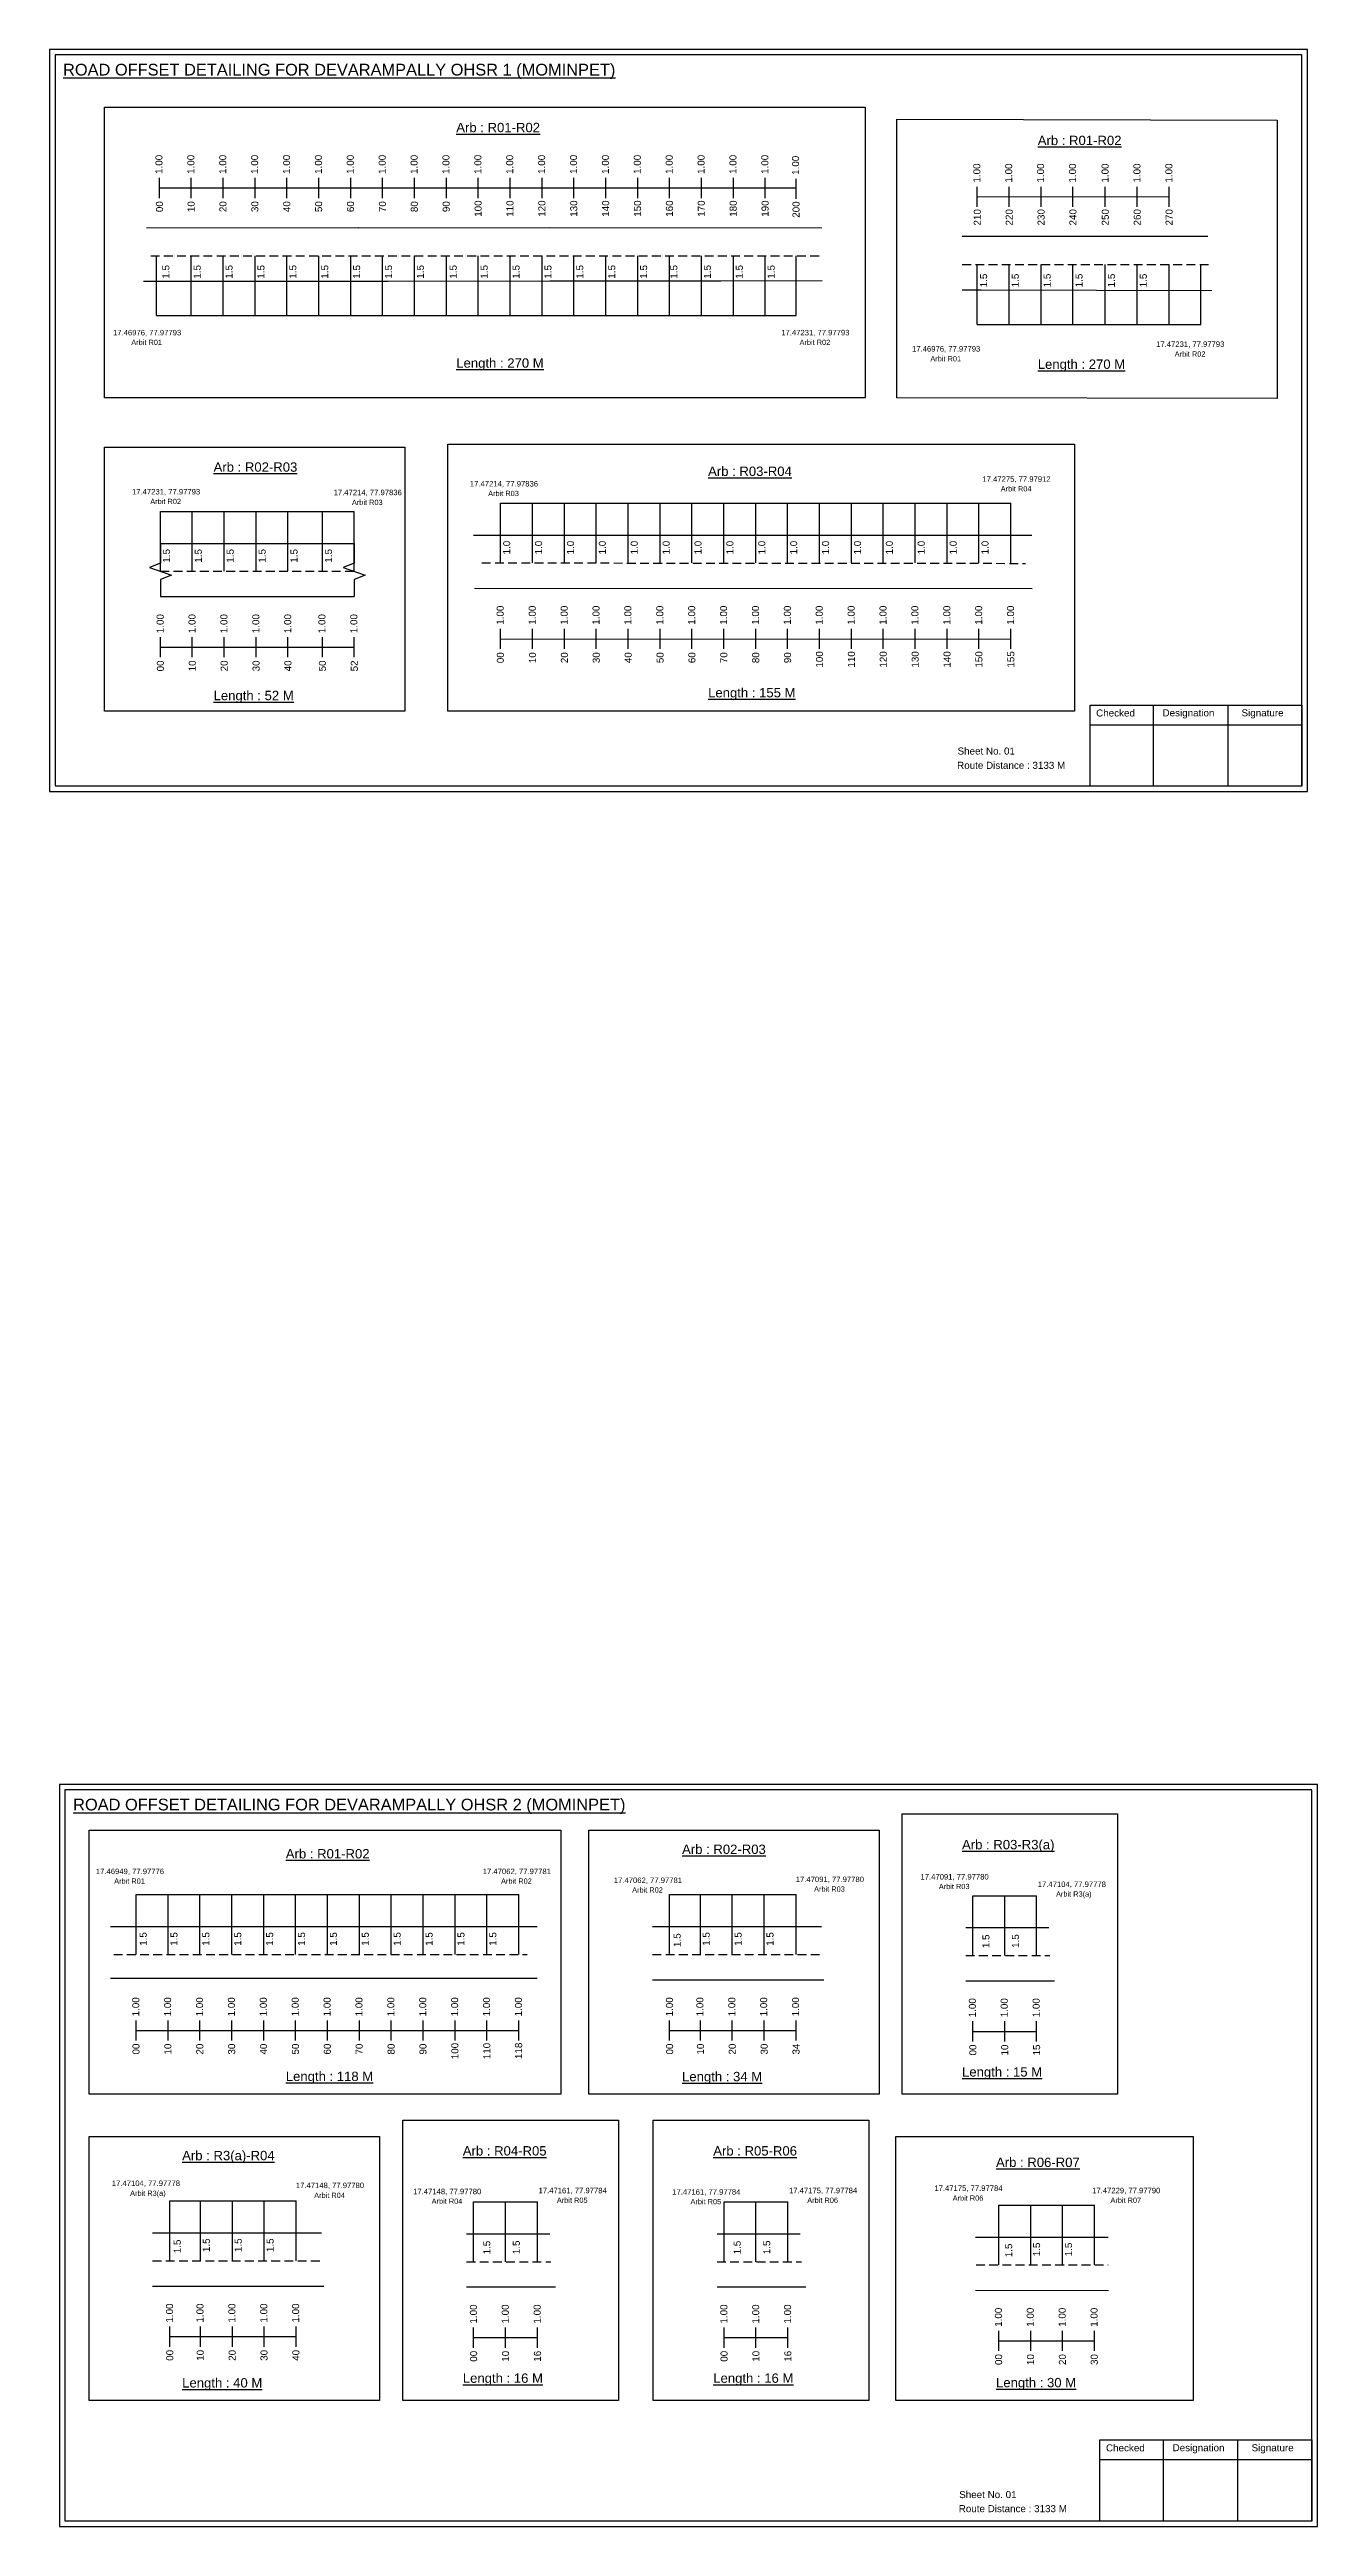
# Model space of a CAD drawing. Header units: inches. Extents: x 774 to 7852, y 198 to 1433.
# Drawn here: x 3809 to 4349, y 274 to 1331 of the extents above; entities that cross this region are included whole.
import ezdxf

# ---------------------------------------------------------------- set-up
doc = ezdxf.new("R2010")
doc.units = ezdxf.units.IN
doc.header["$MEASUREMENT"] = 0
doc.linetypes.add('DASHED2', pattern=[0.375, 0.25, -0.125])
doc.layers.add('PDF_Geometry', color=7, linetype='Continuous')
doc.layers.add('PDF_Text', color=5, linetype='Continuous')
doc.styles.add('PDF Arial', font='arial.ttf')
doc.styles.get("Standard").update_dxf_attribs({"font": 'arial.ttf'})

msp = doc.modelspace()

# ---------------------------------------------------------------- linework, layer by layer
at = {"color": 217, "true_color": 0x93278f}
for p, q in [((3855.6, 1267.2), (3855.6, 1275.8)), ((3855.6, 1271.5), (4127.1, 1271.5)), ((3869.2, 1267.2), (3869.2, 1275.8)), ((3882.8, 1267.2), (3882.8, 1275.8)), ((3896.4, 1267.2), (3896.4, 1275.8)), ((3910, 1267.2), (3910, 1275.8)), ((3923.6, 1267.2), (3923.6, 1275.8)), ((3937.2, 1267.2), (3937.2, 1275.8)), ((3950.8, 1267.2), (3950.8, 1275.8)), ((3964.4, 1267.2), (3964.4, 1275.8)), ((3978, 1267.2), (3978, 1275.8)), ((3991.6, 1267.2), (3991.6, 1275.8)), ((4005.2, 1267.2), (4005.2, 1275.8)), ((4018.8, 1267.2), (4018.8, 1275.8)), ((4032.4, 1267.2), (4032.4, 1275.8)), ((4046, 1267.2), (4046, 1275.8)), ((4059.6, 1267.2), (4059.6, 1275.8)), ((4073.2, 1267.2), (4073.2, 1275.8)), ((4086.8, 1267.2), (4086.8, 1275.8)), ((4100.4, 1267.2), (4100.4, 1275.8)), ((4114, 1267.2), (4114, 1275.8)), ((4127.1, 1266.8), (4127.1, 1275.4)), ((4204.4, 1263.5), (4204.4, 1272)), ((4218, 1263.5), (4218, 1272)), ((4231.6, 1263.5), (4231.6, 1272)), ((4245.2, 1263.5), (4245.2, 1272)), ((4259, 1263.5), (4259, 1272)), ((4272.6, 1263.5), (4272.6, 1272)), ((4286.2, 1263.5), (4286.2, 1272)), ((4204.4, 1267.7), (4286.2, 1267.8)), ((3856, 1071.2), (3856, 1079.8)), ((3869.6, 1071.2), (3869.6, 1079.8)), ((3883.2, 1071.2), (3883.2, 1079.8)), ((3896.8, 1071.2), (3896.8, 1079.8)), ((3910.4, 1071.2), (3910.4, 1079.8)), ((3925.1, 1071.2), (3925.1, 1079.8)), ((3938.7, 1071.2), (3938.7, 1079.8)), ((4001, 1074.8), (4001, 1083.3)), ((4001.1, 1079), (4218.7, 1079.1)), ((4014.7, 1074.8), (4014.7, 1083.3)), ((4028.3, 1074.8), (4028.3, 1083.3)), ((4041.9, 1074.8), (4041.9, 1083.3)), ((4055.5, 1074.8), (4055.5, 1083.3)), ((4069.1, 1074.8), (4069.1, 1083.3)), ((4082.7, 1074.8), (4082.7, 1083.3)), ((4096.3, 1074.8), (4096.3, 1083.3)), ((4109.9, 1074.8), (4109.9, 1083.3)), ((4123.5, 1074.8), (4123.5, 1083.3)), ((4137.1, 1074.8), (4137.1, 1083.3)), ((4150.7, 1074.8), (4150.7, 1083.3)), ((4164.3, 1074.8), (4164.3, 1083.3)), ((4177.9, 1074.8), (4177.9, 1083.3)), ((4191.5, 1074.8), (4191.5, 1083.3)), ((4205.1, 1074.8), (4205.1, 1083.3)), ((4218.7, 1074.8), (4218.7, 1083.3)), ((3856, 1075.5), (3938.7, 1075.5)), ((3845.7, 480.9), (3845.7, 489.5)), ((3859.3, 480.9), (3859.3, 489.5)), ((3872.9, 480.9), (3872.9, 489.5)), ((3886.5, 480.9), (3886.5, 489.5)), ((3900.1, 480.9), (3900.1, 489.5)), ((3913.7, 480.9), (3913.7, 489.5)), ((3927.3, 480.9), (3927.3, 489.5)), ((3940.9, 480.9), (3940.9, 489.5)), ((3954.5, 480.9), (3954.5, 489.5)), ((3968.1, 480.9), (3968.1, 489.5)), ((3981.7, 480.9), (3981.7, 489.5)), ((3995.3, 480.9), (3995.3, 489.5)), ((4008.9, 480.9), (4008.9, 489.5)), ((4073.2, 480.9), (4073.2, 489.5)), ((4086.3, 480.9), (4086.3, 489.5)), ((4099.9, 480.9), (4099.9, 489.5)), ((4113.5, 480.9), (4113.5, 489.5)), ((4127.1, 480.9), (4127.1, 489.5)), ((4202.5, 480.5), (4202.5, 489.1)), ((4216.1, 480.5), (4216.1, 489.1)), ((4229.7, 480.5), (4229.7, 489.1)), ((3845.7, 485.2), (4008.9, 485.2)), ((4073.2, 485.2), (4127.1, 485.2)), ((4202.5, 484.8), (4229.7, 484.8)), ((3860, 350.2), (3860, 358.8)), ((3860, 354.5), (3913.9, 354.5)), ((3873.1, 350.2), (3873.1, 358.8)), ((3886.7, 350.2), (3886.7, 358.8)), ((3900.3, 350.2), (3900.3, 358.8)), ((3913.9, 350.2), (3913.9, 358.8)), ((3989.6, 349.8), (3989.6, 358.4)), ((3989.6, 354.1), (4016.8, 354.1)), ((4003.2, 349.8), (4003.2, 358.4)), ((4016.8, 349.8), (4016.8, 358.4)), ((4096.4, 349.8), (4096.4, 358.4)), ((4096.4, 354.1), (4123.6, 354.1)), ((4110, 349.8), (4110, 358.4)), ((4123.6, 349.8), (4123.6, 358.4)), ((4213.6, 348.4), (4213.6, 357)), ((4213.6, 352.7), (4254.4, 352.7)), ((4227.2, 348.4), (4227.2, 357)), ((4240.8, 348.4), (4240.8, 357)), ((4254.4, 348.4), (4254.4, 357))]:
    msp.add_line(p, q, dxfattribs=at)
for p, q in [((3940.5, 1254.5), (3850.1, 1254.4)), ((3940.5, 1254.5), (4022.1, 1254.6)), ((4022.1, 1254.6), (4138.1, 1254.5)), ((4302.7, 1250.8), (4198, 1250.8)), ((3854.3, 1217.1), (3854.3, 1242.6)), ((3869.2, 1217.1), (3869.2, 1242.6)), ((3882.8, 1217.1), (3882.8, 1242.6)), ((3896.4, 1217.1), (3896.4, 1242.6)), ((3910, 1217.1), (3910, 1242.6)), ((3923.6, 1217.1), (3923.6, 1242.6)), ((3937.2, 1217.1), (3937.2, 1242.6)), ((3950.8, 1217.1), (3950.8, 1242.6)), ((3964.4, 1217.1), (3964.4, 1242.6)), ((3978, 1217.1), (3978, 1242.6)), ((3991.6, 1217.1), (3991.6, 1242.6)), ((4005.2, 1217.1), (4005.2, 1242.6)), ((4018.8, 1217.1), (4018.8, 1242.6)), ((4032.4, 1217.1), (4032.4, 1242.6)), ((4046, 1217.1), (4046, 1242.6)), ((4059.6, 1217.1), (4059.6, 1242.6)), ((4073.2, 1217.1), (4073.2, 1242.6)), ((4086.8, 1217.1), (4086.8, 1242.6)), ((4100.4, 1217.1), (4100.4, 1242.6)), ((4114, 1217.1), (4114, 1242.6)), ((4127.2, 1217.1), (4127.2, 1242.6)), ((4204.4, 1213.3), (4204.4, 1238.9)), ((4218, 1213.3), (4218, 1238.9)), ((4231.6, 1213.3), (4231.6, 1238.9)), ((4245.2, 1213.3), (4245.2, 1238.9)), ((4259, 1213.3), (4259, 1238.9)), ((4272.6, 1213.3), (4272.6, 1238.9)), ((4286.2, 1213.3), (4286.2, 1238.9)), ((4299.8, 1213.3), (4299.8, 1238.9)), ((3848.8, 1231.8), (3899, 1231.8)), ((3895.4, 1231.8), (3953.2, 1231.8)), ((3953.2, 1231.8), (4022.1, 1231.9)), ((4022.1, 1231.9), (4095.1, 1231.9)), ((4095.1, 1231.9), (4138.2, 1232)), ((4198, 1228.1), (4206.1, 1228.1)), ((4206.1, 1228.1), (4304.4, 1227.8)), ((3856, 1107.9), (3856, 1133.4)), ((3869.6, 1107.9), (3869.6, 1133.4)), ((3883.2, 1107.9), (3883.2, 1133.4)), ((3896.8, 1107.9), (3896.8, 1133.4)), ((3910.4, 1107.9), (3910.4, 1133.4)), ((3925.1, 1107.9), (3925.1, 1133.4)), ((3938.7, 1107.9), (3938.7, 1133.4)), ((4001.1, 1111.5), (4001.1, 1137)), ((4014.7, 1111.5), (4014.7, 1137)), ((4028.3, 1111.5), (4028.3, 1137)), ((4041.9, 1111.5), (4041.9, 1137)), ((4055.5, 1111.5), (4055.5, 1137)), ((4069.1, 1111.5), (4069.1, 1137)), ((4082.7, 1111.5), (4082.7, 1137)), ((4096.3, 1111.5), (4096.3, 1137)), ((4109.9, 1111.5), (4109.9, 1137)), ((4123.5, 1111.5), (4123.5, 1137)), ((4137.1, 1111.5), (4137.1, 1137)), ((4150.7, 1111.5), (4150.7, 1137)), ((4164.3, 1111.5), (4164.3, 1137)), ((4177.9, 1111.5), (4177.9, 1137)), ((4191.5, 1111.5), (4191.5, 1137)), ((4205.1, 1111.5), (4205.1, 1137)), ((4218.7, 1111.5), (4218.7, 1137)), ((3989.6, 1123.3), (4227.7, 1123.3)), ((3856, 1119.8), (3938.7, 1119.8)), ((3990, 1100.7), (4227.8, 1100.6)), ((3856, 1097.1), (3938.7, 1097.1)), ((3845.7, 517.6), (3845.7, 543.2)), ((3859.3, 517.6), (3859.3, 543.2)), ((3872.9, 517.6), (3872.9, 543.2)), ((3886.5, 517.6), (3886.5, 543.2)), ((3900.1, 517.6), (3900.1, 543.2)), ((3913.7, 517.6), (3913.7, 543.2)), ((3927.3, 517.6), (3927.3, 543.2)), ((3940.9, 517.6), (3940.9, 543.2)), ((3954.5, 517.6), (3954.5, 543.2)), ((3968.1, 517.6), (3968.1, 543.2)), ((3981.7, 517.6), (3981.7, 543.2)), ((3995.3, 517.6), (3995.3, 543.2)), ((4008.9, 517.6), (4008.9, 543.2)), ((4073.2, 517.6), (4073.2, 543.2)), ((4086.3, 517.6), (4086.3, 543.2)), ((4099.9, 517.6), (4099.9, 543.2)), ((4113.5, 517.6), (4113.5, 543.2)), ((4127.1, 517.6), (4127.1, 543.2)), ((4202.5, 517.2), (4202.5, 542.7)), ((4216.1, 517.2), (4216.1, 542.7)), ((4229.7, 517.2), (4229.7, 542.7)), ((3834.8, 529.5), (4016.7, 529.5)), ((4065.9, 529.5), (4137.9, 529.5)), ((4199.5, 529.1), (4234.9, 529.1)), ((4016.7, 507.3), (3834.8, 507.3)), ((4065.9, 506.8), (4138.9, 506.8)), ((4199.5, 506.4), (4237.3, 506.4)), ((3860, 386.9), (3860, 412.5)), ((3873.1, 386.9), (3873.1, 412.5)), ((3886.7, 386.9), (3886.7, 412.5)), ((3900.3, 386.9), (3900.3, 412.5)), ((3913.9, 386.9), (3913.9, 412.5)), ((3989.6, 386.5), (3989.6, 412)), ((4003.2, 386.5), (4003.2, 412)), ((4016.8, 386.5), (4016.8, 412)), ((4096.4, 386.5), (4096.4, 412)), ((4110, 386.5), (4110, 412)), ((4123.6, 386.5), (4123.6, 412)), ((4213.6, 385.1), (4213.6, 410.6)), ((4227.2, 385.1), (4227.2, 410.6)), ((4240.8, 385.1), (4240.8, 410.6)), ((4254.4, 385.1), (4254.4, 410.6)), ((3852.7, 398.8), (3924.7, 398.8)), ((3986.6, 398.4), (4022.1, 398.4)), ((4093.4, 398.4), (4128.9, 398.4)), ((4203.7, 397), (4260.2, 397)), ((3852.7, 376.1), (3925.7, 376.1)), ((3986.6, 375.7), (4024.5, 375.7)), ((4093.4, 375.7), (4131.3, 375.7)), ((4203.7, 374.3), (4260.4, 374.2))]:
    msp.add_line(p, q)
at = {"linetype": 'DASHED2', "ltscale": 15}
for p, q in [((3851.9, 1242.6), (4138.2, 1242.6)), ((4198, 1238.9), (4303.4, 1238.9)), ((3993.1, 1111.5), (4225, 1111.3)), ((3856, 1107.9), (3938.7, 1107.9)), ((3836.1, 517.6), (4012.5, 517.6)), ((4065.9, 517.6), (4138.4, 517.6)), ((4199.5, 517.2), (4235.4, 517.2)), ((3852.7, 386.9), (3925.2, 386.9)), ((3986.6, 386.5), (4022.6, 386.5)), ((4093.4, 386.5), (4129.4, 386.5)), ((4203.9, 385.1), (4260.2, 385.1))]:
    msp.add_line(p, q, dxfattribs=at)
at = {"color": 5}
for p, q in [((3854.3, 1217.1), (4127.2, 1217.1)), ((4204.4, 1213.3), (4299.8, 1213.3)), ((3856, 1133.4), (3938.7, 1133.4)), ((4001.1, 1137), (4218.7, 1137)), ((3845.7, 543.2), (4008.9, 543.2)), ((4073.2, 543.2), (4127.1, 543.2)), ((4202.5, 542.7), (4229.7, 542.7)), ((3860, 412.5), (3913.9, 412.5)), ((3989.6, 412), (4016.8, 412)), ((4096.4, 412), (4123.6, 412)), ((4213.6, 410.6), (4254.4, 410.6))]:
    msp.add_line(p, q, dxfattribs=at)
for points in [[(3832.2, 1306), (4156.6, 1306), (4156.6, 1182), (3832.2, 1182)], [(4170.1, 1300.8), (4332.3, 1300.5), (4332.3, 1181.7), (4170.1, 1182)], [(3832.2, 1160.9), (3960.3, 1160.9), (3960.3, 1048.2), (3832.2, 1048.2)], [(3978.6, 1162.2), (4245.8, 1162.2), (4245.8, 1048.2), (3978.6, 1048.2)], [(4172.3, 577.6), (4264.2, 577.6), (4264.2, 458), (4172.3, 458)], [(3825.6, 570.6), (4026.8, 570.6), (4026.8, 458), (3825.6, 458)], [(4038.8, 570.6), (4162.6, 570.6), (4162.6, 458), (4038.8, 458)], [(3959.4, 446.9), (4051.4, 446.9), (4051.4, 327.3), (3959.4, 327.3)], [(4066.2, 446.9), (4158.2, 446.9), (4158.2, 327.3), (4066.2, 327.3)], [(3825.6, 439.9), (3949.4, 439.9), (3949.4, 327.3), (3825.6, 327.3)], [(4169.7, 439.9), (4296.5, 439.9), (4296.5, 327.3), (4169.7, 327.3)]]:
    msp.add_lwpolyline(points, close=True)
at = {"linetype": 'Continuous'}
for points in [[(3856, 1119.8), (3856, 1111.4), (3851.3, 1109.6), (3860.8, 1106.2), (3856, 1104.4), (3856, 1097.1)], [(3938.7, 1119.8), (3938.7, 1111.4), (3933.9, 1109.6), (3943.4, 1106.2), (3938.7, 1104.4), (3938.7, 1097.1)]]:
    msp.add_lwpolyline(points, dxfattribs=at)
at = {"layer": 'PDF_Geometry'}
for points in [[(3808.7, 1330.6), (3808.7, 1013.9), (4345.2, 1013.9), (4345.2, 1330.6)], [(3811.1, 1328.3), (3811.1, 1016.3), (4342.8, 1016.3), (4342.8, 1328.3)], [(3813, 590.2), (3813, 273.5), (4349.5, 273.5), (4349.5, 590.2)], [(3815.3, 587.9), (3815.3, 275.9), (4347.1, 275.9), (4347.1, 587.9)]]:
    msp.add_lwpolyline(points, close=True, dxfattribs=at)
at = {"layer": 'PDF_Geometry', "color": 242, "true_color": 0xcc1f26}
for points in [[(4342.8, 1016.2), (4252.5, 1016.2), (4252.5, 1050.8), (4342.8, 1050.8)], [(4347.1, 275.8), (4256.7, 275.8), (4256.7, 310.4), (4347.1, 310.4)]]:
    msp.add_lwpolyline(points, close=True, dxfattribs=at)
for points in [[(4279.4, 1050.8), (4279.4, 1016.2)], [(4311.2, 1050.8), (4311.2, 1016.2)], [(4252.5, 1042.4), (4342.8, 1042.4)], [(4283.7, 310.4), (4283.7, 275.8)], [(4315.4, 310.4), (4315.4, 275.8)], [(4256.7, 302.1), (4347.1, 302.1)]]:
    msp.add_lwpolyline(points, dxfattribs=at)

# ---------------------------------------------------------------- texts
at = {"color": 242, "true_color": 0xcd2027}
for s, height, p in [('%%UROAD OFFSET DETAILING FOR DEVARAMPALLY OHSR 1 (MOMINPET)', 5, (3814.5, 1319.5)), ('%%UArb : R01-R02', 4, (3982.2, 1295.3)), ('%%UArb : R01-R02', 4, (4230.2, 1289.8)), ('%%ULength : 270 M', 4, (3982.2, 1194.8)), ('%%ULength : 270 M', 4, (4230.2, 1194.3)), ('%%UArb : R02-R03', 4, (3878.7, 1150.4)), ('%%UArb : R03-R04', 4, (4089.6, 1148.6)), ('%%ULength : 52 M', 4, (3878.7, 1052.9)), ('%%ULength : 155 M', 4, (4089.6, 1054.1)), ('%%UROAD OFFSET DETAILING FOR DEVARAMPALLY OHSR 2 (MOMINPET)', 5, (3818.8, 579.1)), ('%%UArb : R01-R02', 4, (3909.5, 558.6)), ('%%UArb : R02-R03', 4, (4078.5, 560.5)), ('%%UArb : R03-R3(a)', 4, (4197.9, 562.5)), ('%%ULength : 118 M', 4, (3909.5, 463.6)), ('%%ULength : 34 M', 4, (4078.5, 463.5)), ('%%ULength : 15 M', 4, (4197.9, 465.5)), ('%%UArb : R3(a)-R04', 4, (3865.3, 429.8)), ('%%UArb : R04-R05', 4, (3985, 431.8)), ('%%UArb : R05-R06', 4, (4091.8, 431.8)), ('%%UArb : R06-R07', 4, (4212.4, 426.9)), ('%%ULength : 16 M', 4, (3985, 334.8)), ('%%ULength : 16 M', 4, (4091.8, 334.8)), ('%%ULength : 40 M', 4, (3865.3, 332.8)), ('%%ULength : 30 M', 4, (4212.4, 332.9))]:
    msp.add_text(s, height=height, dxfattribs=at).set_placement(p)
at = {"color": 217, "true_color": 0x93278f}
for s, p in [('1.00', (3856.9, 1277.5)), ('1.00', (3870.5, 1277.5)), ('1.00', (3884.1, 1277.5)), ('1.00', (3897.7, 1277.5)), ('1.00', (3911.3, 1277.5)), ('1.00', (3924.9, 1277.5)), ('1.00', (3938.5, 1277.5)), ('1.00', (3952.1, 1277.5)), ('1.00', (3965.7, 1277.5)), ('1.00', (3979.3, 1277.5)), ('1.00', (3992.9, 1277.5)), ('1.00', (4006.5, 1277.5)), ('1.00', (4020.1, 1277.5)), ('1.00', (4033.7, 1277.5)), ('1.00', (4047.3, 1277.5)), ('1.00', (4060.9, 1277.5)), ('1.00', (4074.5, 1277.5)), ('1.00', (4088.1, 1277.5)), ('1.00', (4101.7, 1277.5)), ('1.00', (4115.3, 1277.5)), ('1.00', (4128.4, 1277.1)), ('1.00', (4205.7, 1273.8)), ('1.00', (4219.3, 1273.8)), ('1.00', (4232.9, 1273.8)), ('1.00', (4246.5, 1273.8)), ('1.00', (4260.4, 1273.8)), ('1.00', (4274, 1273.8)), ('1.00', (4287.6, 1273.8)), ('00', (3857.1, 1261.2)), ('10', (3870.6, 1261.2)), ('20', (3884.2, 1261.2)), ('30', (3897.8, 1261.2)), ('40', (3911.4, 1261.2)), ('50', (3925, 1261.2)), ('60', (3938.6, 1261.2)), ('70', (3952.2, 1261.2)), ('80', (3965.8, 1261.2)), ('90', (3979.4, 1261.2)), ('100', (3993, 1259.2)), ('110', (4006.6, 1259.2)), ('120', (4020.2, 1259.2)), ('130', (4033.8, 1259.2)), ('140', (4047.4, 1259.2)), ('150', (4061, 1259.2)), ('160', (4074.6, 1259.2)), ('170', (4088.2, 1259.2)), ('180', (4101.8, 1259.2)), ('190', (4115.4, 1259.2)), ('200', (4128.6, 1258.8)), ('210', (4205.9, 1255.5)), ('220', (4219.5, 1255.5)), ('230', (4233.1, 1255.5)), ('240', (4246.7, 1255.5)), ('250', (4260.5, 1255.5)), ('260', (4274.1, 1255.5)), ('270', (4287.7, 1255.5)), ('1.00', (3857.4, 1081.5)), ('1.00', (3871, 1081.5)), ('1.00', (3884.6, 1081.5)), ('1.00', (3898.2, 1081.5)), ('1.00', (3911.8, 1081.5)), ('1.00', (3926.4, 1081.5)), ('1.00', (3940, 1081.5)), ('1.00', (4002.4, 1085.1)), ('1.00', (4016.1, 1085.1)), ('1.00', (4029.7, 1085.1)), ('1.00', (4043.3, 1085.1)), ('1.00', (4056.9, 1085.1)), ('1.00', (4070.5, 1085.1)), ('1.00', (4084.1, 1085.1)), ('1.00', (4097.7, 1085.1)), ('1.00', (4111.3, 1085.1)), ('1.00', (4124.9, 1085.1)), ('1.00', (4138.5, 1085.1)), ('1.00', (4152.1, 1085.1)), ('1.00', (4165.7, 1085.1)), ('1.00', (4179.3, 1085.1)), ('1.00', (4192.9, 1085.1)), ('1.00', (4206.5, 1085.1)), ('1.00', (4220.1, 1085.1)), ('00', (3857.5, 1065.2)), ('10', (3871.1, 1065.2)), ('20', (3884.7, 1065.2)), ('30', (3898.3, 1065.2)), ('40', (3911.9, 1065.2)), ('50', (3926.6, 1065.2)), ('52', (3940.2, 1065.2)), ('00', (4002.5, 1068.7)), ('10', (4016.2, 1068.7)), ('20', (4029.8, 1068.7)), ('30', (4043.4, 1068.7)), ('40', (4057, 1068.7)), ('50', (4070.6, 1068.7)), ('60', (4084.2, 1068.7)), ('70', (4097.8, 1068.7)), ('80', (4111.4, 1068.7)), ('90', (4125, 1068.7)), ('100', (4138.6, 1066.8)), ('110', (4152.2, 1066.8)), ('120', (4165.8, 1066.8)), ('130', (4179.4, 1066.8)), ('140', (4193, 1066.8)), ('150', (4206.6, 1066.8)), ('155', (4220.2, 1066.8)), ('1.00', (3847, 491.2)), ('1.00', (3860.6, 491.2)), ('1.00', (3874.2, 491.2)), ('1.00', (3887.8, 491.2)), ('1.00', (3901.4, 491.2)), ('1.00', (3915, 491.2)), ('1.00', (3928.6, 491.2)), ('1.00', (3942.2, 491.2)), ('1.00', (3955.8, 491.2)), ('1.00', (3969.4, 491.2)), ('1.00', (3983, 491.2)), ('1.00', (3996.6, 491.2)), ('1.00', (4010.2, 491.2)), ('1.00', (4074.6, 491.2)), ('1.00', (4087.6, 491.2)), ('1.00', (4101.2, 491.2)), ('1.00', (4114.8, 491.2)), ('1.00', (4128.4, 491.2)), ('1.00', (4203.8, 490.8)), ('1.00', (4217.4, 490.8)), ('1.00', (4231, 490.8)), ('00', (3847.1, 474.9)), ('10', (3860.7, 474.9)), ('20', (3874.3, 474.9)), ('30', (3887.9, 474.9)), ('40', (3901.5, 474.9)), ('50', (3915.1, 474.9)), ('60', (3928.7, 474.9)), ('70', (3942.3, 474.9)), ('80', (3955.9, 474.9)), ('90', (3969.5, 474.9)), ('100', (3983.1, 472.9)), ('110', (3996.7, 472.9)), ('118', (4010.3, 473)), ('00', (4074.7, 474.9)), ('10', (4087.8, 474.9)), ('20', (4101.4, 474.9)), ('30', (4115, 474.9)), ('34', (4128.6, 474.9)), ('00', (4204, 474.5)), ('10', (4217.6, 474.5)), ('15', (4231.2, 474.5)), ('1.00', (3861.4, 360.5)), ('1.00', (3874.4, 360.5)), ('1.00', (3888, 360.5)), ('1.00', (3901.6, 360.5)), ('1.00', (3915.2, 360.5)), ('1.00', (3991, 360.1)), ('1.00', (4004.6, 360.1)), ('1.00', (4018.2, 360.1)), ('1.00', (4097.8, 360.1)), ('1.00', (4111.4, 360.1)), ('1.00', (4125, 360.1)), ('1.00', (4214.9, 358.7)), ('1.00', (4228.5, 358.7)), ('1.00', (4242.1, 358.7)), ('1.00', (4255.7, 358.7)), ('00', (3861.5, 344.2)), ('10', (3874.5, 344.2)), ('20', (3888.1, 344.2)), ('30', (3901.7, 344.2)), ('40', (3915.3, 344.2)), ('00', (3991.1, 343.8)), ('10', (4004.7, 343.8)), ('16', (4018.3, 343.8)), ('00', (4097.9, 343.8)), ('10', (4111.5, 343.8)), ('16', (4125.1, 343.8)), ('00', (4215, 342.4)), ('10', (4228.6, 342.4)), ('20', (4242.2, 342.4)), ('30', (4255.8, 342.4))]:
    msp.add_text(s, height=3, rotation=90, dxfattribs=at).set_placement(p)
for s, p in [('1.5', (3859.8, 1232.8)), ('1.5', (3873.2, 1232.8)), ('1.5', (3886.8, 1232.8)), ('1.5', (3900.4, 1232.8)), ('1.5', (3914, 1232.8)), ('1.5', (3927.6, 1232.8)), ('1.5', (3941.2, 1232.8)), ('1.5', (3954.8, 1232.8)), ('1.5', (3968.4, 1232.8)), ('1.5', (3982.4, 1232.8)), ('1.5', (3995.6, 1232.8)), ('1.5', (4009.2, 1232.8)), ('1.5', (4022.8, 1232.8)), ('1.5', (4036.4, 1232.8)), ('1.5', (4050, 1232.8)), ('1.5', (4063.6, 1232.8)), ('1.5', (4076.5, 1232.8)), ('1.5', (4090.8, 1232.8)), ('1.5', (4104.4, 1232.8)), ('1.5', (4118, 1232.8)), ('1.5', (4208.6, 1229.1)), ('1.5', (4222.1, 1229.1)), ('1.5', (4235.7, 1229.1)), ('1.5', (4249.3, 1229.1)), ('1.5', (4263.1, 1229.1)), ('1.5', (4276.7, 1229.1)), ('1.0', (4005.2, 1115.1)), ('1.0', (4018.8, 1115.1)), ('1.0', (4032.4, 1115.1)), ('1.0', (4046, 1115.1)), ('1.0', (4059.6, 1115.1)), ('1.0', (4073.2, 1115.1)), ('1.0', (4086.8, 1115.1)), ('1.0', (4100.4, 1115.1)), ('1.0', (4114, 1115.1)), ('1.0', (4127.6, 1115.1)), ('1.0', (4141.2, 1115.1)), ('1.0', (4154.8, 1115.1)), ('1.0', (4168.4, 1115.1)), ('1.0', (4182, 1115.1)), ('1.0', (4195.6, 1115.1)), ('1.0', (4209.2, 1115.1)), ('1.5', (3860.1, 1111.6)), ('1.5', (3873.7, 1111.6)), ('1.5', (3887.3, 1111.6)), ('1.5', (3900.9, 1111.6)), ('1.5', (3914.5, 1111.6)), ('1.5', (3929.2, 1111.6)), ('1.5', (3850.2, 521.3)), ('1.5', (3863.3, 521.3)), ('1.5', (3876.9, 521.3)), ('1.5', (3890.5, 521.3)), ('1.5', (3904.1, 521.3)), ('1.5', (3917.7, 521.3)), ('1.5', (3931.3, 521.3)), ('1.5', (3944.9, 521.3)), ('1.5', (3958.5, 521.3)), ('1.5', (3972.1, 521.3)), ('1.5', (3985.7, 521.3)), ('1.5', (3999.3, 521.3)), ('1.5', (4077.9, 520.8)), ('1.5', (4090.3, 521.3)), ('1.5', (4103.9, 521.3)), ('1.5', (4117.5, 521.3)), ('1.5', (4209.6, 520.3)), ('1.5', (4222.2, 520.4)), ('1.5', (3864.7, 390.1)), ('1.5', (3877.1, 390.6)), ('1.5', (3890.7, 390.6)), ('1.5', (3904.3, 390.6)), ('1.5', (3996.7, 389.6)), ('1.5', (4009.3, 389.7)), ('1.5', (4103.5, 389.6)), ('1.5', (4116.1, 389.7)), ('1.5', (4219.3, 388.4)), ('1.5', (4231.2, 388.8)), ('1.5', (4244.8, 388.8))]:
    msp.add_text(s, height=3, rotation=90).set_placement(p)
at = {"color": 5}
for s, height, p in [('17.46976, 77.97793', 2.34, (3835.8, 1208.6)), ('Arbit R01', 2.25, (3843.6, 1204.5)), ('17.47231, 77.97793', 2.34, (4120.8, 1208.6)), ('Arbit R02', 2.25, (4128.6, 1204.5)), ('17.47231, 77.97793', 2.34, (4280.7, 1203.7)), ('17.46976, 77.97793', 2.34, (4176.6, 1201.7)), ('Arbit R01', 2.25, (4184.4, 1197.5)), ('Arbit R02', 2.25, (4288.6, 1199.5)), ('17.47231, 77.97793', 2.34, (3843.9, 1140.7)), ('17.47214, 77.97836', 2.34, (3929.9, 1140.4)), ('17.47214, 77.97836', 2.34, (3988, 1144.1)), ('Arbit R03', 2.25, (3995.8, 1140)), ('17.47275, 77.97912', 2.34, (4206.6, 1146.1)), ('Arbit R04', 2.25, (4214.4, 1142)), ('Arbit R02', 2.25, (3851.7, 1136.6)), ('Arbit R03', 2.25, (3937.7, 1136.2)), ('17.46949, 77.97776', 2.34, (3828.5, 551.9)), ('Arbit R01', 2.25, (3836.3, 547.8)), ('17.47062, 77.97781', 2.34, (3993.5, 551.9)), ('Arbit R02', 2.25, (4001.3, 547.8)), ('17.47062, 77.97781', 2.34, (4049.4, 548.1)), ('17.47091, 77.97780', 2.34, (4127, 548.5)), ('17.47091, 77.97780', 2.34, (4180.2, 549.6)), ('Arbit R02', 2.25, (4057.2, 544)), ('Arbit R03', 2.25, (4134.8, 544.4)), ('Arbit R03', 2.25, (4188, 545.5)), ('17.47104, 77.97778', 2.34, (4230.2, 546.4)), ('Arbit R3(a)', 2.246, (4238, 542.3)), ('17.47104, 77.97778', 2.34, (3835.3, 418.8)), ('Arbit R3(a)', 2.246, (3843.1, 414.6)), ('17.47148, 77.97780', 2.34, (3913.8, 417.9)), ('Arbit R04', 2.25, (3921.6, 413.7)), ('17.47148, 77.97780', 2.34, (3963.8, 415.3)), ('Arbit R04', 2.25, (3971.7, 411.2)), ('17.47161, 77.97784', 2.34, (4017.3, 415.7)), ('Arbit R05', 2.25, (4025.1, 411.6)), ('17.47161, 77.97784', 2.34, (4074.3, 415.1)), ('Arbit R05', 2.25, (4082.1, 411)), ('17.47175, 77.97784', 2.34, (4124.1, 415.7)), ('Arbit R06', 2.25, (4131.9, 411.6)), ('17.47175, 77.97784', 2.34, (4186.1, 416.7)), ('Arbit R06', 2.25, (4193.9, 412.5)), ('17.47229, 77.97790', 2.34, (4253.4, 415.7)), ('Arbit R07', 2.25, (4261.2, 411.6))]:
    msp.add_text(s, height=height, dxfattribs=at).set_placement(p)
for s, p in [('Sheet No. 01', (4196, 1029.7)), ('Route Distance : 3133 M', (4195.8, 1023.6)), ('Sheet No. 01', (4196.7, 285.6)), ('Route Distance : 3133 M', (4196.5, 279.6))]:
    msp.add_text(s, height=3).set_placement(p)
at = {"layer": 'PDF_Text', "color": 7, "attachment_point": 7, "style": 'PDF Arial'}
for s, insert, char_height in [('Checked', (4255.1, 1045.9), 3), ('Designation', (4283.4, 1045.1), 3.001), ('Signature', (4317.1, 1045.1), 3), ('Checked', (4259.3, 305.5), 3), ('Designation', (4287.7, 304.7), 3.001), ('Signature', (4321.4, 304.7), 3)]:
    msp.add_mtext(s, dxfattribs=dict(at, insert=insert, char_height=char_height))

doc.saveas('drawing.dxf')
